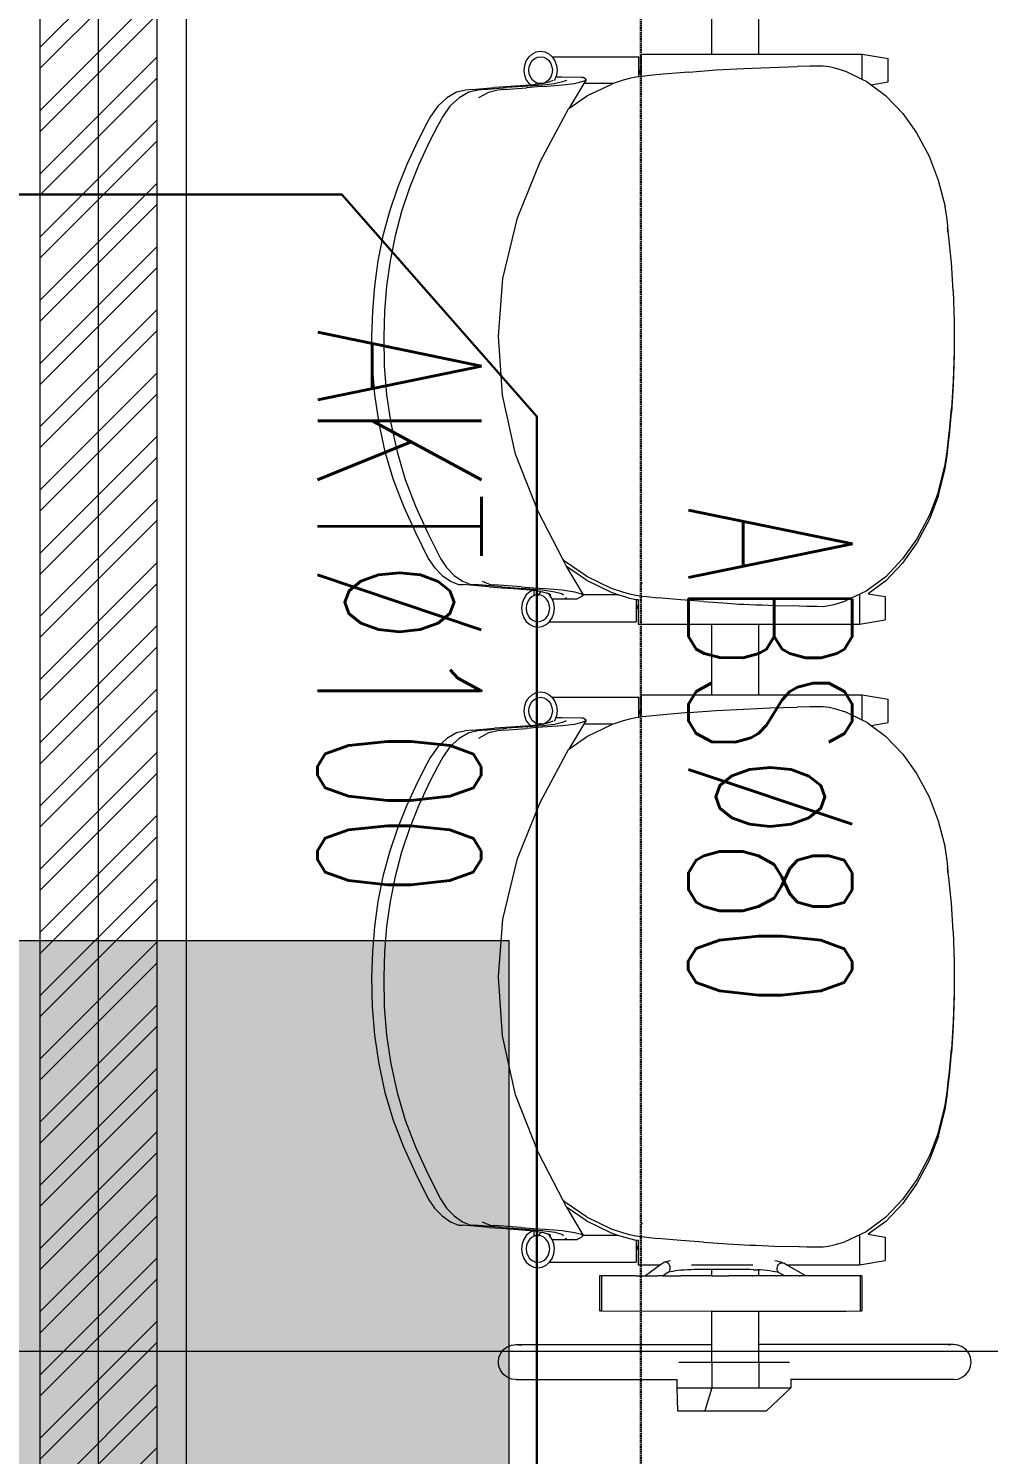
# Model space of a CAD drawing. Header units: millimetres. Extents: x -280308 to 6402717, y -14 to 2073074.
# Drawn here: x 13248 to 14067, y 410736 to 411951 of the extents above; entities that cross this region are included whole.
import ezdxf
from ezdxf.enums import TextEntityAlignment as Align

# ---------------------------------------------------------------- set-up
doc = ezdxf.new("R2010")
doc.units = ezdxf.units.MM
for name, pattern in [('ACAD_ISO08W100', [36, 24, -3, 6, -3]), ('DASHED2', [0.375, 0.25, -0.125]), ('Default', [0])]:
    doc.linetypes.add(name, pattern=pattern)
doc.layers.get('0').update_dxf_attribs({"lineweight": 0})
for name, color, linetype, lineweight, true_color in [('-P-ABK', 7, 'Continuous', 30, 0x05ffff), ('A-FILL-1', 7, 'Continuous', 0, 0x454545), ('P-AKT', 7, 'Continuous', 30, 0xfe0101)]:
    doc.layers.add(name, color=color, linetype=linetype, lineweight=lineweight, true_color=true_color)
for name, color, linetype, lineweight in [('A-ALINE-3', 111, 'Continuous', 15), ('A-ALINE-6', 117, 'Continuous', 9), ('A-ANNOTATION', 144, 'Continuous', 0), ('A-FURN-EQPM', 177, 'Continuous', 0), ('ARSIR', 251, 'Continuous', 0), ('Struktur', 80, 'Continuous', 20)]:
    doc.layers.add(name, color=color, linetype=linetype, lineweight=lineweight)
doc.layers.add('A-TEXT', color=254, linetype='Continuous')
doc.layers.add('Teks-PL', color=7, linetype='Default', true_color=0xff0a0a)
doc.styles.add('RS', font='ROMANS.SHX', dxfattribs={"width": 0.8})
doc.styles.get("Standard").update_dxf_attribs({"font": 'arial.ttf'})

# ---------------------------------------------------------------- blocks, each defined once
blk = doc.blocks.new('A$C7a9db0a0')
at = {"layer": 'A-FILL-1', "ltscale": 0.25}
h = blk.add_hatch(dxfattribs=at)
h.set_pattern_fill('ANSI32', color=256, scale=4, angle=180)
h.set_pattern_definition([(225, (163950.994, -45712.77), (26.940768, -26.940768), []), (225, (163933.034, -45712.77), (26.940768, -26.940768), [])])
h.paths.add_polyline_path([(59272.8, -13711), (59272.8, -21261), (59372.8, -21261), (59372.8, -13711)])
at = {"layer": 'A-ALINE-3', "linetype": 'Continuous'}
blk.add_lwpolyline([(59272.8, -13711), (59272.8, -21261), (59372.8, -21261), (59372.8, -13711)], close=True, dxfattribs=at)
at = {"layer": 'A-ALINE-6'}
blk.add_lwpolyline([(59247.8, -13711), (59247.8, -21261), (59397.8, -21261), (59397.8, -13711)], close=True, dxfattribs=at)
blk = doc.blocks.new('A$C27accbf0')
at = {"color": 0, "linetype": 'ByBlock', "lineweight": -2}
for p, q in [((279.7, 240.9), (279.7, 306.4)), ((319.7, 240.9), (319.7, 306.4)), ((130.1, 242.7), (133.8, 243.3)), ((133.8, 243.3), (137.4, 242.7)), ((119.8, 227.2), (120.2, 231.3)), ((120.2, 231.3), (121.6, 235.2)), ((121.6, 235.2), (123.9, 238.5)), ((123.9, 238.5), (126.8, 241.1)), ((124.1, 230.1), (125.1, 232.9)), ((125.1, 232.9), (126.7, 235.3)), ((126.7, 235.3), (128.8, 237.1)), ((126.8, 241.1), (130.1, 242.7)), ((128.8, 237.1), (131.2, 238.3)), ((131.2, 238.3), (133.8, 238.7)), ((133.8, 238.7), (136.4, 238.3)), ((136.4, 238.3), (138.8, 237.1)), ((137.4, 242.7), (140.8, 241.1)), ((138.8, 237.1), (140.8, 235.3)), ((140.8, 241.1), (143.5, 238.7)), ((140.8, 235.3), (142.4, 232.9)), ((142.4, 232.9), (143.4, 230.1)), ((143.5, 238.7), (143.7, 238.5)), ((143.5, 238.7), (217.4, 238.7)), ((143.7, 238.5), (145.9, 235.2)), ((145.9, 235.2), (147.3, 231.3)), ((147.3, 231.3), (147.8, 227.2)), ((217.4, 221.5), (217.4, 238.7)), ((219.2, 240.9), (279.7, 240.9)), ((219.2, 240.9), (219.2, 221.7)), ((279.7, 240.9), (319.7, 240.9)), ((319.7, 240.9), (407.9, 240.9)), ((407.9, 240.9), (429.9, 237.1)), ((407.9, 219.2), (407.9, 240.9)), ((429.9, 217.3), (429.9, 237.1)), ((120.2, 223), (119.8, 227.2)), ((121.6, 219.1), (120.2, 223)), ((123.9, 215.8), (121.6, 219.1)), ((123.8, 227.2), (124.1, 230.1)), ((124.1, 224.2), (123.8, 227.2)), ((125.1, 221.4), (124.1, 224.2)), ((126.7, 219), (125.1, 221.4)), ((128.8, 217.2), (126.7, 219)), ((140.8, 219), (138.8, 217.2)), ((142.4, 221.4), (140.8, 219)), ((143.4, 224.2), (142.4, 221.4)), ((143.4, 230.1), (143.8, 227.2)), ((143.8, 227.2), (143.4, 224.2)), ((145.9, 219.1), (145.4, 218.4)), ((146.7, 221.4), (145.9, 219.1)), ((147.3, 223), (146.7, 221.4)), ((146.7, 221.4), (150.5, 221.4)), ((147.8, 227.2), (147.3, 223)), ((150.5, 221.4), (151.9, 221.4)), ((150.5, 221.4), (151.9, 221.4)), ((151.9, 221.4), (168.6, 221.3)), ((168.6, 221.3), (169.8, 221.2)), ((169.8, 221.2), (170.7, 221)), ((170.7, 221), (172.4, 219.5)), ((172.4, 219.5), (172.3, 218.5)), ((209.4, 220), (204.1, 218.6)), ((214.8, 221.2), (209.4, 220)), ((217.4, 221.5), (214.8, 221.2)), ((217.4, 227.2), (219.2, 227.2)), ((217.4, 224.2), (219.2, 227.2)), ((219.2, 221.7), (217.4, 221.5)), ((220.7, 221.9), (219.2, 221.7)), ((226.5, 222.6), (220.7, 221.9)), ((238.3, 223.8), (226.5, 222.6)), ((260, 225.6), (238.3, 223.8)), ((260, 225.6), (283.5, 227.4)), ((283.5, 227.4), (307, 228.7)), ((307, 228.7), (329.1, 229.6)), ((329.1, 229.6), (352.4, 230.3)), ((363.5, 230.5), (352.4, 230.3)), ((369, 230.6), (363.5, 230.5)), ((374.6, 230.6), (369, 230.6)), ((379.6, 229.9), (374.6, 230.6)), ((384.5, 228.9), (379.6, 229.9)), ((394, 226.1), (384.5, 228.9)), ((407.9, 219.2), (394, 226.1)), ((412.1, 217.2), (407.9, 219.2)), ((62.2, 208.4), (53.9, 203.6)), ((70.1, 210.2), (62.2, 208.4)), ((72.6, 208.4), (64.3, 203.6)), ((75.3, 210.8), (70.1, 210.2)), ((80.5, 210.2), (72.6, 208.4)), ((75.3, 210.8), (94.6, 212.3)), ((85.7, 210.8), (80.5, 210.2)), ((89.3, 208.3), (80.9, 203.6)), ((85.7, 210.8), (105.1, 212.3)), ((97.2, 210.1), (89.3, 208.3)), ((103.8, 212.9), (94.6, 212.3)), ((102.4, 210.8), (97.2, 210.1)), ((102.4, 210.8), (121.8, 212.2)), ((112.3, 213.5), (103.8, 212.9)), ((114.2, 212.9), (105.1, 212.3)), ((125.1, 214.4), (112.3, 213.5)), ((122.9, 213.5), (114.2, 212.9)), ((130.9, 212.9), (121.8, 212.2)), ((135.7, 214.4), (122.9, 213.5)), ((125.4, 214.4), (123.9, 215.8)), ((125.4, 214.4), (125.1, 214.4)), ((130.1, 215), (125.4, 214.4)), ((130.1, 216.5), (128.8, 217.2)), ((131.2, 216.1), (130.1, 216.5)), ((130.1, 215), (130.1, 216.5)), ((134.3, 215.5), (130.1, 215)), ((139.5, 213.4), (130.9, 212.9)), ((133.8, 215.7), (131.2, 216.1)), ((133.8, 215.7), (133.8, 216.5)), ((136.4, 216.1), (133.8, 215.7)), ((135.1, 215.6), (134.3, 215.5)), ((141.6, 217.3), (135.1, 215.6)), ((145.7, 215.6), (135.7, 214.4)), ((138.8, 217.2), (136.4, 216.1)), ((152.4, 214.3), (139.5, 213.4)), ((144.2, 218.3), (141.6, 217.3)), ((152.3, 217.3), (145.7, 215.6)), ((155.5, 218.5), (152.3, 217.3)), ((162.4, 215.6), (152.4, 214.3)), ((155.6, 218.6), (155.5, 218.5)), ((170.6, 215.7), (157.8, 194.5)), ((169, 217.2), (162.4, 215.6)), ((172.3, 218.5), (169, 217.2)), ((172.3, 218.5), (170.6, 215.7)), ((195.5, 215.7), (170.6, 215.7)), ((173.8, 205.5), (193.8, 215.1)), ((195.5, 215.7), (193.8, 215.1)), ((204.1, 218.6), (195.5, 215.7)), ((412.1, 217.2), (415.4, 214.7)), ((415.4, 214.7), (429.9, 217.3)), ((415.4, 214.7), (427.7, 205.5)), ((46.1, 196.5), (40, 187.8)), ((53.9, 203.6), (46.1, 196.5)), ((56.4, 196.5), (50.3, 187.8)), ((64.3, 203.6), (56.4, 196.5)), ((157.8, 194.5), (157.5, 194.1)), ((157.8, 194.5), (173.8, 205.5)), ((427.7, 205.5), (442.4, 190.2)), ((40, 187.8), (35.5, 179.5)), ((50.3, 187.8), (45.9, 179.5)), ((144.9, 170.4), (157.5, 194.1)), ((442.4, 190.2), (454.2, 173.8)), ((32.2, 172.9), (28.9, 166.3)), ((35.5, 179.5), (32.2, 172.9)), ((42.5, 172.9), (39.2, 166.3)), ((45.9, 179.5), (42.5, 172.9)), ((133.5, 149), (144.9, 170.4)), ((454.2, 173.8), (464.9, 153.9)), ((28.9, 166.3), (19.8, 146.7)), ((39.2, 166.3), (30.1, 146.7)), ((19.8, 146.7), (11.7, 126.9)), ((30.1, 146.7), (22, 126.9)), ((114.1, 101.2), (133.5, 149)), ((464.9, 153.9), (472.7, 133.5)), ((11.7, 126.9), (4.9, 106.7)), ((22, 126.9), (15.2, 106.7)), ((472.7, 133.5), (478.5, 110.9)), ((480.3, 99.9), (478.5, 110.9)), ((4.9, 106.7), (-0.6, 85.9)), ((15.2, 106.7), (9.7, 85.9)), ((101.7, 49.6), (114.1, 101.2)), ((480.9, 94.5), (480.3, 99.9)), ((-0.6, 85.9), (-4.9, 64.6)), ((9.7, 85.9), (5.4, 64.6)), ((480.9, 91), (480.6, 93.3)), ((481.3, 89), (480.9, 94.5)), ((481, 89), (480.9, 91)), ((482, 82.6), (481.3, 89)), ((482.7, 76.2), (482, 82.6)), ((484, 63.3), (482.7, 76.2)), ((-4.9, 64.6), (-7.8, 43.2)), ((5.4, 64.6), (2.5, 43.2)), ((485.5, 39.2), (484, 63.3)), ((97.8, 0.5), (101.7, 49.6)), ((-7.8, 43.2), (-9.6, 21.7)), ((2.5, 43.2), (0.7, 21.7)), ((485.5, 39.2), (486.4, 13)), ((-9.6, 21.7), (-10.3, 0)), ((0.7, 21.7), (0, 0)), ((486.4, 13), (486.4, 9.6)), ((-10.3, 0), (-9.8, -24.8)), ((0, 0), (0.5, -24.8)), ((101.2, -49.9), (97.8, 0.5)), ((486.4, 9.6), (486.4, 9.6)), ((486.4, 9.6), (486.4, -12)), ((486.4, -12), (485.5, -37.5)), ((486.4, -12), (486.4, -15.5)), ((486.4, -15.5), (485.5, -41)), ((-9.8, -24.8), (-7.8, -49.4)), ((0.5, -24.8), (2.5, -49.4)), ((485.5, -37.5), (484.1, -61.2)), ((485.5, -41), (484.1, -64.6)), ((-7.8, -49.4), (-4.2, -73.8)), ((2.5, -49.4), (6.1, -73.8)), ((112.5, -100), (101.2, -49.9)), ((482.8, -74), (484.1, -61.2)), ((482.8, -77.4), (484.1, -64.6)), ((-4.2, -73.8), (1.1, -98.2)), ((6.1, -73.8), (11.5, -98.2)), ((481.4, -86.7), (482.2, -80.3)), ((481.4, -90.1), (482.2, -83.8)), ((482.2, -80.3), (482.8, -74)), ((482.2, -83.8), (482.8, -77.4)), ((480.4, -97.9), (481, -92.3)), ((480.4, -101.3), (481, -95.7)), ((481, -92.3), (481.4, -86.7)), ((481, -95.7), (481.4, -90.1)), ((1.1, -98.2), (8.1, -121.6)), ((11.5, -98.2), (18.4, -121.6)), ((131.6, -149), (112.5, -100)), ((473, -131.9), (478.7, -108.9)), ((478.7, -108.9), (480.4, -97.9)), ((478.7, -112.4), (480.4, -101.3)), ((473, -135.3), (478.7, -112.4)), ((8.1, -121.6), (16.9, -144.5)), ((18.4, -121.6), (27.2, -144.5)), ((473, -131.9), (465.3, -152.2)), ((16.9, -144.5), (27.1, -166.9)), ((27.2, -144.5), (37.4, -166.9)), ((473, -135.3), (465.3, -155.6)), ((152.7, -189.7), (131.6, -149)), ((465.3, -152.2), (454.6, -172.2)), ((465.3, -155.6), (454.6, -175.6)), ((27.1, -166.9), (38, -188.9)), ((37.4, -166.9), (48.3, -188.9)), ((454.6, -172.2), (442.3, -189.4)), ((454.6, -175.6), (442.3, -192.9)), ((38, -188.9), (43.2, -196.8)), ((48.3, -188.9), (53.5, -196.8)), ((155, -191.8), (152.7, -189.7)), ((155.8, -195.8), (152.7, -189.7)), ((172.8, -204), (155, -191.8)), ((442.3, -189.4), (427.9, -204.5)), ((442.3, -192.9), (427.9, -208)), ((43.2, -196.8), (49.8, -203.4)), ((49.8, -203.4), (56.9, -208.3)), ((53.5, -196.8), (60.1, -203.4)), ((60.1, -203.4), (67.3, -208.3)), ((172.8, -207.5), (155.8, -195.8)), ((155.9, -196), (155.8, -195.8)), ((155.9, -196), (170, -219.9)), ((172.8, -204), (193.9, -214.3)), ((427.9, -204.5), (411.3, -216.9)), ((56.9, -208.3), (63.9, -211.1)), ((63.9, -211.1), (67.4, -211.3)), ((67.3, -208.3), (74.2, -211.1)), ((90, -213.1), (67.4, -211.3)), ((74.2, -211.1), (77.8, -211.3)), ((100.5, -213.1), (77.8, -211.3)), ((84, -208.4), (90.9, -211.2)), ((90, -213.1), (100.6, -213.9)), ((90.9, -211.2), (94.5, -211.4)), ((117.1, -213.2), (94.5, -211.4)), ((100.5, -213.1), (111.1, -213.9)), ((100.6, -213.9), (110.6, -214.6)), ((110.6, -214.6), (124.8, -215.7)), ((111.1, -213.9), (121.1, -214.6)), ((117.1, -213.2), (127.8, -214)), ((121.1, -214.6), (135.4, -215.7)), ((124.5, -217.5), (121.6, -220)), ((127.4, -216.1), (124.5, -217.5)), ((124.8, -215.7), (127.4, -216.1)), ((127.4, -216.1), (127.9, -216.1)), ((127.8, -214), (137.8, -214.7)), ((127.9, -216.1), (127.9, -220.8)), ((127.9, -216.1), (134.2, -217.1)), ((132.3, -219.7), (134.2, -217.1)), ((134.2, -217.1), (135.3, -217.3)), ((135.3, -217.3), (139.6, -218.5)), ((135.4, -215.7), (146, -217.3)), ((137.8, -214.7), (152.1, -215.7)), ((141.4, -220), (139.6, -218.5)), ((139.6, -218.5), (141.1, -218.9)), ((146, -217.3), (151.9, -218.9)), ((152.1, -215.7), (162.7, -217.4)), ((162.7, -217.4), (168.5, -219)), ((172.8, -207.5), (193.9, -217.7)), ((193.9, -214.3), (204.3, -217.8)), ((193.9, -217.7), (200.3, -219.9)), ((204.3, -217.8), (209.6, -219.2)), ((219.9, -210.5), (220.5, -209.5)), ((411.3, -216.9), (393.2, -225.5)), ((427.9, -208), (413.1, -219)), ((118, -227.2), (117.5, -231.4)), ((119.4, -223.4), (118, -227.2)), ((121.6, -220), (119.4, -223.4)), ((121.8, -228.4), (121.5, -231.4)), ((122.8, -225.7), (121.8, -228.4)), ((124.4, -223.3), (122.8, -225.7)), ((126.5, -221.4), (124.4, -223.3)), ((127.9, -220.8), (126.5, -221.4)), ((128.9, -220.3), (127.9, -220.8)), ((131.5, -219.9), (128.9, -220.3)), ((134.1, -220.3), (131.5, -219.9)), ((131.5, -219.9), (131.5, -220.8)), ((136.5, -221.4), (134.1, -220.3)), ((138.6, -223.3), (136.5, -221.4)), ((140.1, -225.7), (138.6, -223.3)), ((141.1, -228.4), (140.1, -225.7)), ((141.1, -218.9), (142.6, -219.9)), ((141.5, -231.4), (141.1, -228.4)), ((143.6, -223.3), (141.4, -220)), ((143.6, -223.3), (154, -223.4)), ((143.6, -223.4), (143.6, -223.3)), ((145, -227.2), (143.6, -223.4)), ((145.5, -231.4), (145, -227.2)), ((148.3, -223.3), (154.2, -223.3)), ((151.9, -218.9), (153.3, -219.9)), ((153.3, -219.9), (153.4, -219.9)), ((154.2, -223.3), (154, -223.4)), ((155.7, -222.6), (154.2, -223.3)), ((154.2, -223.3), (165, -223.4)), ((166.6, -222.6), (165, -223.4)), ((168.2, -221.6), (166.6, -222.6)), ((169.5, -220.7), (168.2, -221.6)), ((168.5, -219), (170.1, -220)), ((170.1, -220), (169.5, -220.7)), ((170, -219.9), (170.1, -220)), ((200.3, -219.9), (170, -219.9)), ((200.3, -219.9), (204.3, -221.2)), ((204.3, -221.2), (209.6, -222.7)), ((209.6, -219.2), (215, -220.4)), ((209.6, -222.7), (215, -223.9)), ((215, -220.4), (219.7, -221)), ((215, -223.9), (215.1, -223.9)), ((215.1, -223.9), (217, -224.1)), ((215.1, -223.9), (215.1, -242.9)), ((215.1, -228.4), (217, -231.4)), ((217, -224), (217, -224.1)), ((217, -224.1), (217, -245.1)), ((219.7, -221), (224.4, -221.5)), ((224.4, -221.5), (233.8, -222.5)), ((253.3, -224.2), (233.8, -222.5)), ((272.5, -225.8), (253.3, -224.2)), ((272.5, -225.8), (293.2, -227.2)), ((293.2, -227.2), (302.6, -227.8)), ((302.6, -227.8), (307.4, -228)), ((307.4, -228), (312.1, -228.2)), ((312.1, -228.2), (317.3, -228.4)), ((317.3, -228.4), (322.5, -228.6)), ((322.5, -228.6), (332.9, -229)), ((332.9, -229), (354.1, -229.5)), ((354.1, -229.5), (360.8, -229.6)), ((360.8, -229.6), (364.3, -229.7)), ((364.3, -229.7), (369.4, -229.7)), ((369.4, -229.7), (374.5, -229.8)), ((374.5, -229.8), (379.3, -229.1)), ((379.3, -229.1), (384.1, -228.1)), ((384.1, -228.1), (393.2, -225.5)), ((405.6, -220.2), (405.6, -245.1)), ((413.1, -219), (413, -219)), ((413.1, -219), (427.6, -221.5)), ((427.6, -221.5), (427.6, -241.3)), ((117.5, -231.4), (118, -235.6)), ((118, -235.6), (119.4, -239.5)), ((119.4, -239.5), (121.6, -242.8)), ((121.5, -231.4), (121.8, -234.4)), ((121.6, -242.8), (124.5, -245.3)), ((121.8, -234.4), (122.8, -237.2)), ((122.8, -237.2), (124.4, -239.5)), ((124.4, -239.5), (126.5, -241.4)), ((126.5, -241.4), (128.9, -242.5)), ((128.9, -242.5), (131.5, -242.9)), ((131.5, -242.9), (134.1, -242.5)), ((134.1, -242.5), (136.5, -241.4)), ((136.5, -241.4), (138.6, -239.5)), ((138.5, -245.3), (141.3, -242.9)), ((138.6, -239.5), (140.1, -237.2)), ((140.1, -237.2), (141.1, -234.4)), ((141.1, -234.4), (141.5, -231.4)), ((141.3, -242.9), (141.4, -242.8)), ((141.3, -242.9), (215.1, -242.9)), ((141.4, -242.8), (143.6, -239.5)), ((143.6, -239.5), (145, -235.6)), ((145, -235.6), (145.5, -231.4)), ((215.1, -231.4), (217, -231.4)), ((405.6, -245.1), (427.6, -241.3)), ((124.5, -245.3), (127.9, -247)), ((127.9, -247), (131.5, -247.5)), ((131.5, -247.5), (135.1, -247)), ((135.1, -247), (138.5, -245.3)), ((217, -245.1), (279.7, -245.1)), ((279.7, -305.1), (279.7, -245.1)), ((279.7, -245.1), (319.7, -245.1)), ((319.7, -305.1), (319.7, -245.1)), ((319.7, -245.1), (405.6, -245.1)), ((126.8, -304.9), (130.1, -303.3)), ((130.1, -303.3), (133.8, -302.7)), ((133.8, -302.7), (137.4, -303.3)), ((137.4, -303.3), (140.8, -304.9)), ((119.8, -318.8), (120.2, -314.7)), ((120.2, -314.7), (121.6, -310.8)), ((121.6, -310.8), (123.9, -307.5)), ((123.8, -318.8), (124.1, -315.9)), ((123.9, -307.5), (126.8, -304.9)), ((124.1, -315.9), (125.1, -313.1)), ((125.1, -313.1), (126.7, -310.7)), ((126.7, -310.7), (128.8, -308.9)), ((128.8, -308.9), (131.2, -307.7)), ((131.2, -307.7), (133.8, -307.3)), ((133.8, -307.3), (136.4, -307.7)), ((136.4, -307.7), (138.8, -308.9)), ((138.8, -308.9), (140.8, -310.7)), ((140.8, -304.9), (143.5, -307.3)), ((140.8, -310.7), (142.4, -313.1)), ((142.4, -313.1), (143.4, -315.9)), ((143.4, -315.9), (143.8, -318.8)), ((143.5, -307.3), (143.7, -307.5)), ((143.5, -307.3), (217.4, -307.3)), ((143.7, -307.5), (145.9, -310.8)), ((145.9, -310.8), (147.3, -314.7)), ((147.3, -314.7), (147.8, -318.8)), ((217.4, -324.5), (217.4, -307.3)), ((219.2, -305.1), (279.7, -305.1)), ((219.2, -305.1), (219.2, -324.3)), ((279.7, -305.1), (319.7, -305.1)), ((319.7, -305.1), (407.9, -305.1)), ((329.1, -316.4), (352.4, -315.7)), ((363.5, -315.5), (352.4, -315.7)), ((369, -315.4), (363.5, -315.5)), ((374.6, -315.4), (369, -315.4)), ((379.6, -316.1), (374.6, -315.4)), ((407.9, -305.1), (429.9, -308.9)), ((407.9, -326.8), (407.9, -305.1)), ((429.9, -328.7), (429.9, -308.9)), ((120.2, -323), (119.8, -318.8)), ((121.6, -326.9), (120.2, -323)), ((123.9, -330.2), (121.6, -326.9)), ((124.1, -321.8), (123.8, -318.8)), ((125.1, -324.6), (124.1, -321.8)), ((126.7, -327), (125.1, -324.6)), ((128.8, -328.8), (126.7, -327)), ((140.8, -327), (138.8, -328.8)), ((142.4, -324.6), (140.8, -327)), ((144.2, -327.7), (141.6, -328.7)), ((143.4, -321.8), (142.4, -324.6)), ((143.8, -318.8), (143.4, -321.8)), ((145.9, -326.9), (145.4, -327.6)), ((146.7, -324.6), (145.9, -326.9)), ((147.3, -323), (146.7, -324.6)), ((146.7, -324.6), (150.5, -324.6)), ((147.8, -318.8), (147.3, -323)), ((150.5, -324.6), (151.9, -324.6)), ((150.5, -324.6), (151.9, -324.6)), ((151.9, -324.6), (168.6, -324.7)), ((155.5, -327.5), (152.3, -328.7)), ((155.6, -327.4), (155.5, -327.5)), ((168.6, -324.7), (169.8, -324.8)), ((172.3, -327.5), (169, -328.8)), ((169.8, -324.8), (170.7, -325)), ((172.3, -327.5), (170.6, -330.3)), ((170.7, -325), (172.4, -326.5)), ((172.4, -326.5), (172.3, -327.5)), ((204.1, -327.4), (195.5, -330.3)), ((209.4, -326), (204.1, -327.4)), ((214.8, -324.8), (209.4, -326)), ((217.4, -324.5), (214.8, -324.8)), ((217.4, -318.8), (219.2, -318.8)), ((217.4, -321.8), (219.2, -318.8)), ((219.2, -324.3), (217.4, -324.5)), ((220.7, -324.1), (219.2, -324.3)), ((226.5, -323.4), (220.7, -324.1)), ((238.3, -322.2), (226.5, -323.4)), ((260, -320.4), (238.3, -322.2)), ((260, -320.4), (283.5, -318.6)), ((283.5, -318.6), (307, -317.3)), ((307, -317.3), (329.1, -316.4)), ((384.5, -317.1), (379.6, -316.1)), ((394, -319.9), (384.5, -317.1)), ((407.9, -326.8), (394, -319.9)), ((412.1, -328.8), (407.9, -326.8)), ((62.2, -337.6), (53.9, -342.4)), ((70.1, -335.8), (62.2, -337.6)), ((72.6, -337.6), (64.3, -342.4)), ((75.3, -335.2), (70.1, -335.8)), ((80.5, -335.8), (72.6, -337.6)), ((75.3, -335.2), (94.6, -333.7)), ((85.7, -335.2), (80.5, -335.8)), ((89.3, -337.7), (80.9, -342.4)), ((85.7, -335.2), (105.1, -333.7)), ((97.2, -335.9), (89.3, -337.7)), ((103.8, -333.1), (94.6, -333.7)), ((102.4, -335.2), (97.2, -335.9)), ((102.4, -335.2), (121.8, -333.8)), ((112.3, -332.5), (103.8, -333.1)), ((114.2, -333.1), (105.1, -333.7)), ((125.1, -331.6), (112.3, -332.5)), ((122.9, -332.5), (114.2, -333.1)), ((130.9, -333.1), (121.8, -333.8)), ((135.7, -331.6), (122.9, -332.5)), ((125.4, -331.6), (123.9, -330.2)), ((125.4, -331.6), (125.1, -331.6)), ((130.1, -331), (125.4, -331.6)), ((130.1, -329.5), (128.8, -328.8)), ((131.2, -329.9), (130.1, -329.5)), ((130.1, -331), (130.1, -329.5)), ((134.3, -330.5), (130.1, -331)), ((139.5, -332.6), (130.9, -333.1)), ((133.8, -330.3), (131.2, -329.9)), ((133.8, -330.3), (133.8, -329.5)), ((136.4, -329.9), (133.8, -330.3)), ((135.1, -330.4), (134.3, -330.5)), ((141.6, -328.7), (135.1, -330.4)), ((145.7, -330.4), (135.7, -331.6)), ((138.8, -328.8), (136.4, -329.9)), ((152.4, -331.7), (139.5, -332.6)), ((152.3, -328.7), (145.7, -330.4)), ((162.4, -330.4), (152.4, -331.7)), ((170.6, -330.3), (157.8, -351.5)), ((169, -328.8), (162.4, -330.4)), ((195.5, -330.3), (170.6, -330.3)), ((173.8, -340.5), (193.8, -330.9)), ((195.5, -330.3), (193.8, -330.9)), ((412.1, -328.8), (415.4, -331.3)), ((415.4, -331.3), (429.9, -328.7)), ((415.4, -331.3), (427.7, -340.5)), ((46.1, -349.5), (40, -358.2)), ((53.9, -342.4), (46.1, -349.5)), ((56.4, -349.5), (50.3, -358.2)), ((64.3, -342.4), (56.4, -349.5)), ((144.9, -375.6), (157.5, -351.9)), ((157.8, -351.5), (157.5, -351.9)), ((157.8, -351.5), (173.8, -340.5)), ((427.7, -340.5), (442.4, -355.8)), ((40, -358.2), (35.5, -366.5)), ((50.3, -358.2), (45.9, -366.5)), ((442.4, -355.8), (454.2, -372.2)), ((32.2, -373.1), (28.9, -379.7)), ((35.5, -366.5), (32.2, -373.1)), ((42.5, -373.1), (39.2, -379.7)), ((45.9, -366.5), (42.5, -373.1)), ((133.5, -397), (144.9, -375.6)), ((454.2, -372.2), (464.9, -392.1)), ((28.9, -379.7), (19.8, -399.3)), ((39.2, -379.7), (30.1, -399.3)), ((19.8, -399.3), (11.7, -419.1)), ((30.1, -399.3), (22, -419.1)), ((114.1, -444.8), (133.5, -397)), ((464.9, -392.1), (472.7, -412.5)), ((472.7, -412.5), (478.5, -435.1)), ((11.7, -419.1), (4.9, -439.3)), ((22, -419.1), (15.2, -439.3)), ((480.3, -446.1), (478.5, -435.1)), ((4.9, -439.3), (-0.6, -460.1)), ((15.2, -439.3), (9.7, -460.1)), ((101.7, -496.4), (114.1, -444.8)), ((480.9, -451.5), (480.3, -446.1)), ((-0.6, -460.1), (-4.9, -481.4)), ((9.7, -460.1), (5.4, -481.4)), ((480.9, -455), (480.6, -452.7)), ((481.3, -457), (480.9, -451.5)), ((481, -457), (480.9, -455)), ((482, -463.4), (481.3, -457)), ((482.7, -469.8), (482, -463.4)), ((484, -482.7), (482.7, -469.8)), ((-4.9, -481.4), (-7.8, -502.8)), ((5.4, -481.4), (2.5, -502.8)), ((485.5, -506.8), (484, -482.7)), ((97.8, -545.5), (101.7, -496.4)), ((-7.8, -502.8), (-9.6, -524.3)), ((2.5, -502.8), (0.7, -524.3)), ((485.5, -506.8), (486.4, -533)), ((-9.6, -524.3), (-10.3, -546)), ((0.7, -524.3), (0, -546)), ((486.4, -533), (486.4, -536.4)), ((-10.3, -546), (-9.8, -570.8)), ((0, -546), (0.5, -570.8)), ((101.2, -595.9), (97.8, -545.5)), ((486.4, -536.4), (486.4, -536.4)), ((486.4, -536.4), (486.4, -558)), ((486.4, -558), (485.5, -583.5)), ((486.4, -558), (486.4, -561.5)), ((-9.8, -570.8), (-7.8, -595.4)), ((0.5, -570.8), (2.5, -595.4)), ((486.4, -561.5), (485.5, -587)), ((-7.8, -595.4), (-4.2, -619.8)), ((2.5, -595.4), (6.1, -619.8)), ((485.5, -583.5), (484.1, -607.2)), ((485.5, -587), (484.1, -610.6)), ((112.5, -646), (101.2, -595.9)), ((482.8, -620), (484.1, -607.2)), ((-4.2, -619.8), (1.1, -644.2)), ((6.1, -619.8), (11.5, -644.2)), ((482.8, -623.4), (484.1, -610.6)), ((481.4, -632.7), (482.2, -626.3)), ((481.4, -636.1), (482.2, -629.8)), ((482.2, -626.3), (482.8, -620)), ((482.2, -629.8), (482.8, -623.4)), ((478.7, -654.9), (480.4, -643.9)), ((480.4, -643.9), (481, -638.3)), ((480.4, -647.3), (481, -641.7)), ((481, -638.3), (481.4, -632.7)), ((481, -641.7), (481.4, -636.1)), ((1.1, -644.2), (8.1, -667.6)), ((11.5, -644.2), (18.4, -667.6)), ((131.6, -695), (112.5, -646)), ((473, -677.9), (478.7, -654.9)), ((478.7, -658.4), (480.4, -647.3)), ((8.1, -667.6), (16.9, -690.5)), ((18.4, -667.6), (27.2, -690.5)), ((473, -681.3), (478.7, -658.4)), ((473, -677.9), (465.3, -698.2)), ((16.9, -690.5), (27.1, -712.9)), ((27.2, -690.5), (37.4, -712.9)), ((473, -681.3), (465.3, -701.6)), ((152.7, -735.7), (131.6, -695)), ((465.3, -698.2), (454.6, -718.2)), ((465.3, -701.6), (454.6, -721.6)), ((27.1, -712.9), (38, -734.9)), ((37.4, -712.9), (48.3, -734.9)), ((454.6, -718.2), (442.3, -735.4)), ((454.6, -721.6), (442.3, -738.9)), ((38, -734.9), (43.2, -742.8)), ((48.3, -734.9), (53.5, -742.8)), ((155, -737.8), (152.7, -735.7)), ((155.9, -741.8), (152.7, -735.7)), ((172.8, -750), (155, -737.8)), ((442.3, -735.4), (427.9, -750.5)), ((442.3, -738.9), (427.9, -754)), ((43.2, -742.8), (49.8, -749.4)), ((49.8, -749.4), (56.9, -754.3)), ((53.5, -742.8), (60.1, -749.4)), ((60.1, -749.4), (67.3, -754.3)), ((172.8, -753.5), (155.9, -741.8)), ((155.9, -742), (155.9, -741.8)), ((155.9, -742), (170, -765.9)), ((172.8, -750), (193.9, -760.3)), ((172.8, -753.5), (193.9, -763.7)), ((427.9, -750.5), (411.3, -762.9)), ((56.9, -754.3), (63.9, -757.1)), ((63.9, -757.1), (67.4, -757.3)), ((67.3, -754.3), (74.2, -757.1)), ((90, -759.1), (67.4, -757.3)), ((74.2, -757.1), (77.8, -757.3)), ((100.5, -759.1), (77.8, -757.3)), ((84, -754.4), (90.9, -757.2)), ((90, -759.1), (100.6, -759.9)), ((90.9, -757.2), (94.5, -757.4)), ((117.1, -759.2), (94.5, -757.4)), ((100.5, -759.1), (111.1, -759.9)), ((100.6, -759.9), (110.6, -760.6)), ((110.6, -760.6), (124.8, -761.7)), ((111.1, -759.9), (121.1, -760.6)), ((117.1, -759.2), (127.8, -760)), ((121.1, -760.6), (135.4, -761.7)), ((124.5, -763.5), (121.6, -766)), ((127.4, -762.1), (124.5, -763.5)), ((124.8, -761.7), (127.4, -762.1)), ((127.4, -762.1), (127.9, -762.1)), ((127.8, -760), (137.8, -760.7)), ((127.9, -762.1), (127.9, -766.8)), ((127.9, -762.1), (134.2, -763.1)), ((132.3, -765.7), (134.2, -763.1)), ((134.2, -763.1), (135.3, -763.3)), ((135.3, -763.3), (139.6, -764.5)), ((135.4, -761.7), (146, -763.3)), ((137.8, -760.7), (152.1, -761.7)), ((141.4, -766), (139.6, -764.5)), ((139.6, -764.5), (141.1, -764.9)), ((141.1, -764.9), (142.6, -765.9)), ((146, -763.3), (151.9, -764.9)), ((151.9, -764.9), (153.3, -765.9)), ((152.1, -761.7), (162.7, -763.4)), ((162.7, -763.4), (168.5, -765)), ((168.5, -765), (170.1, -766)), ((193.9, -760.3), (204.3, -763.8)), ((193.9, -763.7), (200.3, -765.9)), ((204.3, -763.8), (209.6, -765.2)), ((209.6, -765.2), (215, -766.4)), ((219.9, -756.5), (220.5, -755.5)), ((411.3, -762.9), (393.2, -771.5)), ((413.1, -765), (413, -765)), ((427.9, -754), (413.1, -765)), ((413.1, -765), (427.6, -767.5)), ((118, -773.2), (117.5, -777.4)), ((117.5, -777.4), (118, -781.6)), ((119.4, -769.4), (118, -773.2)), ((121.6, -766), (119.4, -769.4)), ((121.8, -774.4), (121.5, -777.4)), ((121.5, -777.4), (121.8, -780.4)), ((122.8, -771.7), (121.8, -774.4)), ((124.4, -769.3), (122.8, -771.7)), ((126.5, -767.4), (124.4, -769.3)), ((127.9, -766.8), (126.5, -767.4)), ((128.9, -766.3), (127.9, -766.8)), ((131.5, -765.9), (128.9, -766.3)), ((134.1, -766.3), (131.5, -765.9)), ((131.5, -765.9), (131.5, -766.8)), ((136.5, -767.4), (134.1, -766.3)), ((138.6, -769.3), (136.5, -767.4)), ((140.1, -771.7), (138.6, -769.3)), ((141.1, -774.4), (140.1, -771.7)), ((141.5, -777.4), (141.1, -774.4)), ((141.1, -780.4), (141.5, -777.4)), ((143.6, -769.3), (141.4, -766)), ((143.6, -769.3), (154, -769.4)), ((143.6, -769.4), (143.6, -769.3)), ((145, -773.2), (143.6, -769.4)), ((145.5, -777.4), (145, -773.2)), ((145, -781.6), (145.5, -777.4)), ((148.3, -769.3), (154.2, -769.3)), ((153.3, -765.9), (153.4, -765.9)), ((154.2, -769.3), (154, -769.4)), ((155.7, -768.6), (154.2, -769.3)), ((154.2, -769.3), (165, -769.4)), ((166.6, -768.6), (165, -769.4)), ((168.2, -767.6), (166.6, -768.6)), ((169.5, -766.7), (168.2, -767.6)), ((170.1, -766), (169.5, -766.7)), ((170, -765.9), (170.1, -766)), ((200.3, -765.9), (170, -765.9)), ((200.3, -765.9), (204.3, -767.2)), ((204.3, -767.2), (209.6, -768.7)), ((209.6, -768.7), (215, -769.9)), ((215, -766.4), (219.7, -767)), ((215, -769.9), (215.1, -769.9)), ((215.1, -769.9), (217, -770.1)), ((215.1, -769.9), (215.1, -788.9)), ((215.1, -774.4), (217, -777.4)), ((215.1, -777.4), (217, -777.4)), ((217, -770), (217, -770.1)), ((217, -770.1), (217, -791.1)), ((219.7, -767), (224.4, -767.5)), ((224.4, -767.5), (233.8, -768.5)), ((253.3, -770.2), (233.8, -768.5)), ((272.5, -771.8), (253.3, -770.2)), ((272.5, -771.8), (293.2, -773.2)), ((293.2, -773.2), (302.6, -773.8)), ((302.6, -773.8), (307.4, -774)), ((307.4, -774), (312.1, -774.2)), ((312.1, -774.2), (317.3, -774.4)), ((317.3, -774.4), (322.5, -774.6)), ((322.5, -774.6), (332.9, -775)), ((332.9, -775), (354.1, -775.5)), ((354.1, -775.5), (360.8, -775.6)), ((360.8, -775.6), (364.3, -775.7)), ((364.3, -775.7), (369.4, -775.7)), ((369.4, -775.7), (374.5, -775.8)), ((374.5, -775.8), (379.3, -775.1)), ((379.3, -775.1), (384.1, -774.1)), ((384.1, -774.1), (393.2, -771.5)), ((405.6, -766.2), (405.6, -791.1)), ((427.6, -767.5), (427.6, -787.3)), ((118, -781.6), (119.4, -785.5)), ((119.4, -785.5), (121.6, -788.8)), ((121.6, -788.8), (124.5, -791.3)), ((121.8, -780.4), (122.8, -783.2)), ((122.8, -783.2), (124.4, -785.5)), ((124.4, -785.5), (126.5, -787.4)), ((126.5, -787.4), (128.9, -788.5)), ((128.9, -788.5), (131.5, -788.9)), ((131.5, -788.9), (134.1, -788.5)), ((134.1, -788.5), (136.5, -787.4)), ((136.5, -787.4), (138.6, -785.5)), ((138.5, -791.3), (141.3, -788.9)), ((138.6, -785.5), (140.1, -783.2)), ((140.1, -783.2), (141.1, -780.4)), ((141.3, -788.9), (141.4, -788.8)), ((141.3, -788.9), (215.1, -788.9)), ((141.4, -788.8), (143.6, -785.5)), ((143.6, -785.5), (145, -781.6)), ((238.6, -789.3), (236.1, -791.1)), ((239.5, -788.9), (238.6, -789.3)), ((241, -788.4), (239.5, -788.9)), ((240.5, -788.8), (239.5, -788.9)), ((241.4, -789), (240.5, -788.8)), ((242.7, -788), (241, -788.4)), ((242.3, -789.5), (241.4, -789)), ((243.1, -790.2), (242.3, -789.5)), ((244.6, -787.6), (242.7, -788)), ((335.4, -788), (333.3, -787.6)), ((337.3, -788.4), (335.4, -788)), ((336.6, -790.7), (337.4, -789.9)), ((338.9, -788.9), (337.3, -788.4)), ((337.4, -789.9), (338.3, -789.4)), ((338.3, -789.4), (339.2, -789.2)), ((340.2, -789.3), (338.9, -788.9)), ((339.2, -789.2), (340.2, -789.3)), ((340.2, -789.3), (341, -789.7)), ((343.4, -791.1), (341, -789.7)), ((405.6, -791.1), (427.6, -787.3)), ((124.5, -791.3), (127.9, -793)), ((127.9, -793), (131.5, -793.5)), ((131.5, -793.5), (135.1, -793)), ((135.1, -793), (138.5, -791.3)), ((184.1, -800.4), (184, -800.4)), ((184, -800.4), (184, -830.3)), ((184.3, -800.4), (184.1, -800.4)), ((184.7, -800.4), (184.3, -800.4)), ((184.3, -800.4), (184.3, -800.4)), ((185.2, -800.4), (184.7, -800.4)), ((184.7, -800.4), (184.7, -800.4)), ((185.7, -800.4), (185.2, -800.4)), ((185.2, -800.4), (185.2, -800.4)), ((185.7, -800.4), (185.7, -830.3)), ((185.7, -800.4), (185.8, -800.4)), ((185.8, -800.4), (186.4, -800.4)), ((187.2, -800.4), (186.4, -800.4)), ((194.6, -800.4), (187.2, -800.4)), ((196.1, -800.4), (194.6, -800.4)), ((213.8, -800.5), (196.1, -800.4)), ((215.1, -800.5), (213.8, -800.5)), ((215.1, -800.5), (223.2, -800.5)), ((217, -791.1), (236.1, -791.1)), ((236.1, -791.1), (223.2, -800.5)), ((223.2, -800.5), (223.2, -800.5)), ((223.2, -800.5), (233.5, -800.5)), ((234.5, -800.5), (233.5, -800.5)), ((238.1, -800.5), (234.5, -800.5)), ((238.1, -800.5), (238.2, -800.5)), ((242.2, -797.5), (238.2, -800.5)), ((238.2, -800.5), (253.5, -800.5)), ((242.9, -797.3), (242.2, -797.5)), ((242.6, -797.3), (242.2, -797.5)), ((242.6, -797.3), (243.3, -796.6)), ((244.5, -796.9), (242.9, -797.3)), ((243.7, -791.2), (243.1, -790.2)), ((243.3, -796.6), (243.9, -795.7)), ((244.1, -792.3), (243.7, -791.2)), ((243.9, -795.7), (244.2, -794.6)), ((244.3, -793.5), (244.1, -792.3)), ((244.2, -794.6), (244.3, -793.5)), ((246.4, -796.6), (244.5, -796.9)), ((248.5, -796.2), (246.4, -796.6)), ((250.9, -795.9), (248.5, -796.2)), ((253.4, -795.7), (250.9, -795.9)), ((256.1, -795.5), (253.4, -795.7)), ((254.2, -800.5), (253.5, -800.5)), ((273.7, -800.5), (254.2, -800.5)), ((259, -795.3), (256.1, -795.5)), ((261.9, -795.2), (259, -795.3)), ((264.8, -795.1), (261.9, -795.2)), ((262.5, -791.1), (314.7, -791.1)), ((268, -795.1), (264.8, -795.1)), ((279.7, -795.1), (268, -795.1)), ((274.1, -800.5), (273.7, -800.5)), ((279.7, -800.5), (274.1, -800.5)), ((279.7, -800.5), (279.7, -795.1)), ((308.9, -795.1), (279.7, -795.1)), ((279.7, -800.5), (294.1, -800.5)), ((294.2, -800.5), (294.1, -800.5)), ((314.2, -800.5), (294.2, -800.5)), ((312.2, -795.1), (308.9, -795.1)), ((315.2, -795.2), (312.2, -795.1)), ((314.2, -800.5), (314.4, -800.5)), ((319.7, -800.5), (314.4, -800.5)), ((315.2, -795.2), (318.3, -795.3)), ((319.7, -795.4), (318.3, -795.3)), ((319.7, -800.5), (319.7, -795.4)), ((321.3, -795.4), (319.7, -795.4)), ((334.3, -800.5), (319.7, -800.5)), ((324.1, -795.7), (321.3, -795.4)), ((326.8, -795.9), (324.1, -795.7)), ((329.3, -796.2), (326.8, -795.9)), ((331.6, -796.6), (329.3, -796.2)), ((333.6, -796.9), (331.6, -796.6)), ((335.3, -797.3), (333.6, -796.9)), ((334.3, -800.5), (334.7, -800.5)), ((341.9, -800.5), (334.7, -800.5)), ((336.8, -797.7), (335.3, -797.3)), ((335.4, -793.9), (335.6, -792.8)), ((335.5, -795.1), (335.4, -793.9)), ((335.8, -796.2), (335.5, -795.1)), ((335.6, -792.8), (336, -791.7)), ((336.4, -797.1), (335.8, -796.2)), ((336, -791.7), (336.6, -790.7)), ((337.1, -797.8), (336.4, -797.1)), ((337.5, -798), (336.8, -797.7)), ((337.5, -798), (337.1, -797.8)), ((341.9, -800.5), (337.5, -798)), ((342, -800.5), (341.9, -800.5)), ((354.1, -800.5), (342, -800.5)), ((343.4, -791.1), (405.6, -791.1)), ((359.8, -800.5), (343.4, -791.1)), ((354.1, -800.5), (354.9, -800.5)), ((359.8, -800.5), (354.9, -800.5)), ((359.9, -800.5), (359.8, -800.5)), ((373.7, -800.5), (359.9, -800.5)), ((374.8, -800.5), (373.7, -800.5)), ((393, -800.4), (374.8, -800.5)), ((394.3, -800.5), (393, -800.4)), ((404.8, -800.4), (394.3, -800.5)), ((405.9, -800.4), (404.8, -800.4)), ((406.2, -800.4), (405.9, -800.4)), ((406.2, -800.4), (406.2, -830.3)), ((406.4, -800.4), (406.2, -800.4)), ((406.7, -800.4), (406.4, -800.4)), ((406.9, -800.4), (406.7, -800.4)), ((407.1, -800.4), (406.9, -800.4)), ((407.3, -800.4), (407.1, -800.4)), ((407.4, -800.4), (407.3, -800.4)), ((407.5, -800.4), (407.4, -800.4)), ((407.6, -800.4), (407.5, -800.4)), ((407.6, -800.4), (407.6, -800.4)), ((407.6, -800.4), (407.6, -830.3)), ((184.1, -830.3), (184, -830.3)), ((184.3, -830.3), (184.1, -830.3)), ((184.3, -830.3), (184.7, -830.3)), ((184.3, -830.3), (184.3, -830.3)), ((185.2, -830.3), (184.7, -830.3)), ((185.7, -830.3), (185.2, -830.3)), ((185.7, -830.3), (279.7, -830.4)), ((279.7, -858.9), (279.7, -830.4)), ((279.7, -830.4), (319.7, -830.4)), ((319.7, -858.9), (319.7, -830.4)), ((319.7, -830.4), (394.3, -830.4)), ((394.3, -830.4), (406.2, -830.3)), ((406.4, -830.3), (406.2, -830.3)), ((406.4, -830.3), (407.1, -830.3)), ((407.3, -830.3), (407.1, -830.3)), ((407.4, -830.3), (407.3, -830.3)), ((407.4, -830.3), (407.6, -830.3)), ((407.6, -830.3), (407.6, -830.3)), ((102.1, -863.3), (105.2, -860.9)), ((105.2, -860.9), (108.9, -859.4)), ((108.9, -859.4), (112.7, -858.9)), ((109.4, -859.4), (113, -858.9)), ((112.7, -858.9), (113, -858.9)), ((113, -858.9), (113.1, -858.9)), ((113.3, -858.9), (113.1, -858.9)), ((113.3, -858.9), (117.1, -859.4)), ((113.3, -858.9), (116.6, -859.4)), ((113.3, -858.9), (279.7, -858.9)), ((279.7, -873.9), (279.7, -858.9)), ((319.7, -873.9), (319.7, -858.9)), ((485.2, -858.9), (319.7, -858.9)), ((485.2, -858.9), (481.3, -859.4)), ((485.2, -858.9), (481.9, -859.4)), ((485.4, -858.9), (485.2, -858.9)), ((485.4, -858.9), (485.5, -858.9)), ((489.1, -859.4), (485.5, -858.9)), ((485.5, -858.9), (485.7, -858.9)), ((489.6, -859.4), (485.7, -858.9)), ((493.2, -860.9), (489.6, -859.4)), ((496.3, -863.3), (493.2, -860.9)), ((97.8, -873.9), (98.3, -870)), ((98.3, -877.8), (97.8, -873.9)), ((98.3, -870), (99.8, -866.4)), ((99.8, -866.4), (102.1, -863.3)), ((251.6, -873.9), (279.7, -873.9)), ((279.7, -873.9), (319.7, -873.9)), ((279.7, -873.9), (279.7, -895.9)), ((319.7, -873.9), (319.7, -895.9)), ((319.7, -873.9), (345.9, -873.9)), ((498.7, -866.4), (496.3, -863.3)), ((500.2, -870), (498.7, -866.4)), ((500.7, -873.9), (500.2, -870)), ((500.2, -877.8), (500.7, -873.9)), ((99.8, -881.4), (98.3, -877.8)), ((102.1, -884.5), (99.8, -881.4)), ((105.2, -886.9), (102.1, -884.5)), ((108.9, -888.4), (105.2, -886.9)), ((249.9, -886.9), (249.9, -886.9)), ((489.6, -888.4), (493.2, -886.9)), ((493.2, -886.9), (496.3, -884.5)), ((496.3, -884.5), (498.7, -881.4)), ((498.7, -881.4), (500.2, -877.8)), ((112.7, -888.9), (108.9, -888.4)), ((112.7, -888.9), (249.9, -888.9)), ((249.9, -888.9), (249.9, -895.9)), ((249.9, -888.9), (250, -888.9)), ((249.9, -895.9), (250.5, -915.4)), ((249.9, -895.9), (279.7, -895.9)), ((279.7, -895.9), (273.7, -915.4)), ((279.7, -895.9), (319.7, -895.9)), ((319.7, -895.9), (347.2, -895.9)), ((347.2, -895.9), (326.3, -915.4)), ((347.2, -888.2), (347.2, -888.9)), ((347.2, -888.9), (347.2, -895.9)), ((485.7, -888.9), (347.2, -888.9)), ((485.7, -888.9), (489.6, -888.4)), ((250.5, -915.4), (273.7, -915.4)), ((273.7, -915.4), (326.3, -915.4))]:
    blk.add_line(p, q, dxfattribs=at)
blk = doc.blocks.new('A$C4404b510')
at = {"layer": 'A-FURN-EQPM', "color": 0, "linetype": 'ByBlock', "lineweight": -2, "ltscale": 0.25}
blk.add_blockref('A$C27accbf0', (41242.9, 6689.9), dxfattribs=at)
blk = doc.blocks.new('*U552')
at = {"layer": 'A-ANNOTATION', "linetype": 'ACAD_ISO08W100', "ltscale": 0.25}
blk.add_lwpolyline([(0, -5), (0, -90.5606)], dxfattribs=at)
at = {"layer": 'A-TEXT'}
blk.add_attdef('N', text='', height=0.9, dxfattribs=at).set_placement((0, 2.75), align=Align.MIDDLE_CENTER)
blk = doc.blocks.new('*U539')
at = {"layer": 'A-ANNOTATION', "linetype": 'ACAD_ISO08W100', "ltscale": 0.25}
blk.add_lwpolyline([(0, -7.6411), (0, -228.3482)], dxfattribs=at)
at = {"layer": 'A-TEXT'}
blk.add_attdef('N', text='', height=0.9, dxfattribs=at).set_placement((0, 2.75), align=Align.MIDDLE_CENTER)
blk = doc.blocks.new('A$Cf37525da')
at = {"color": 124, "xscale": -360.0000000000001, "yscale": 360.0000000000001, "zscale": 360.0000000000001}
for name, p, rotation in [('*U552', (-9000, -25932.8), 180), ('*U539', (4643.8, -13700), 270)]:
    blk.add_blockref(name, p, dxfattribs=dict(at, rotation=rotation))
blk = doc.blocks.new('A$Cc06d3743')
at = {"layer": 'ARSIR', "linetype": 'ByBlock', "lineweight": -2, "ltscale": 0.25}
h = blk.add_hatch(color=256, dxfattribs=at)
h.dxf.hatch_style = 1
h.paths.add_polyline_path([(15150, 16700), (15550, 16700), (15550, 17200), (15150, 17200)])
h.paths.add_polyline_path([(30150, 3825), (30550, 3825), (30550, 4425), (30150, 4425)])
h.paths.add_polyline_path([(30100, 1925), (30600, 1925), (30600, 2425), (30100, 2425)])
h.paths.add_polyline_path([(39100, 1900), (39600, 1900), (39600, 2400), (39100, 2400)])
h.paths.add_polyline_path([(44850, 1900), (45350, 1900), (45350, 2400), (44850, 2400)])
h.paths.add_polyline_path([(45350, 3800), (45350, 4200), (44850, 4200), (44850, 3800)])
h.paths.add_polyline_path([(39600, 3800), (39600, 4200), (39100, 4200), (39100, 3800)])
h.paths.add_polyline_path([(27150, 3950), (27550, 3950), (27550, 4450), (27150, 4450)])
h.paths.add_polyline_path([(4025, 5925), (4675, 5925), (4675, 6575), (4025, 6575)])
h.paths.add_polyline_path([(9025, 5925), (9675, 5925), (9675, 6575), (9025, 6575)])
h.paths.add_polyline_path([(53750, 13700), (54450, 13700), (54450, 14400), (53750, 14400)])
h.paths.add_polyline_path([(53750, 5900), (54450, 5900), (54450, 6600), (53750, 6600)])
h.paths.add_polyline_path([(49750, 13700), (50450, 13700), (50450, 14400), (49750, 14400)])
h.paths.add_polyline_path([(49750, 5900), (50450, 5900), (50450, 6600), (49750, 6600)])
h.paths.add_polyline_path([(44750, 13700), (45450, 13700), (45450, 14400), (44750, 14400)])
h.paths.add_polyline_path([(44750, 5900), (45450, 5900), (45450, 6600), (44750, 6600)])
h.paths.add_polyline_path([(39000, 13700), (39700, 13700), (39700, 14400), (39000, 14400)])
h.paths.add_polyline_path([(39000, 5900), (39700, 5900), (39700, 6600), (39000, 6600)])
h.paths.add_polyline_path([(33000, 13700), (33700, 13700), (33700, 14400), (33000, 14400)])
h.paths.add_polyline_path([(33000, 5900), (33700, 5900), (33700, 6600), (33000, 6600)])
h.paths.add_polyline_path([(27000, 13700), (27700, 13700), (27700, 14400), (27000, 14400)])
h.paths.add_polyline_path([(27000, 5900), (27700, 5900), (27700, 6600), (27000, 6600)])
h.paths.add_polyline_path([(21000, 13700), (21700, 13700), (21700, 14400), (21000, 14400)])
h.paths.add_polyline_path([(21000, 5900), (21700, 5900), (21700, 6600), (21000, 6600)])
h.paths.add_polyline_path([(4000, 13700), (4700, 13700), (4700, 14400), (4000, 14400)])
h.paths.add_polyline_path([(9000, 13700), (9700, 13700), (9700, 14400), (9000, 14400)])
h.paths.add_polyline_path([(15000, 13700), (15700, 13700), (15700, 14400), (15000, 14400)])
h.paths.add_polyline_path([(15000, 5900), (15700, 5900), (15700, 6600), (15000, 6600)])
h.paths.add_polyline_path([(53775, 20275), (54425, 20275), (54425, 19625), (53775, 19625)])
h.paths.add_polyline_path([(53775, 25), (54425, 25), (54425, 675), (53775, 675)])
h.paths.add_polyline_path([(49775, 20275), (50425, 20275), (50425, 19625), (49775, 19625)])
h.paths.add_polyline_path([(49775, 25), (50425, 25), (50425, 675), (49775, 675)])
h.paths.add_polyline_path([(44775, 20275), (45425, 20275), (45425, 19625), (44775, 19625)])
h.paths.add_polyline_path([(44775, 25), (45425, 25), (45425, 675), (44775, 675)])
h.paths.add_polyline_path([(39025, 20275), (39675, 20275), (39675, 19625), (39025, 19625)])
h.paths.add_polyline_path([(39025, 25), (39675, 25), (39675, 675), (39025, 675)])
h.paths.add_polyline_path([(33025, 20275), (33675, 20275), (33675, 19625), (33025, 19625)])
h.paths.add_polyline_path([(27025, 20275), (27675, 20275), (27675, 19625), (27025, 19625)])
h.paths.add_polyline_path([(27025, 25), (27675, 25), (27675, 675), (27025, 675)])
h.paths.add_polyline_path([(21025, 20275), (21675, 20275), (21675, 19625), (21025, 19625)])
h.paths.add_polyline_path([(21025, 25), (21675, 25), (21675, 675), (21025, 675)])
h.paths.add_polyline_path([(15025, 20275), (15675, 20275), (15675, 19625), (15025, 19625)])
h.paths.add_polyline_path([(15025, 25), (15675, 25), (15675, 675), (15025, 675)])
h.paths.add_polyline_path([(4025, 19625), (4675, 19625), (4675, 20275), (4025, 20275)])
h.paths.add_polyline_path([(9025, 19625), (9675, 19625), (9675, 20275), (9025, 20275)])
h.paths.add_polyline_path([(0, 19600), (700, 19600), (700, 20300), (0, 20300)])
h.paths.add_polyline_path([(4025, 25), (4675, 25), (4675, 675), (4025, 675)])
h.paths.add_polyline_path([(9025, 25), (9675, 25), (9675, 675), (9025, 675)])
h.paths.add_polyline_path([(0, 0), (700, 0), (700, 700), (0, 700)])
h.paths.add_polyline_path([(13350, 16700), (13750, 16700), (13750, 17200), (13350, 17200)])
h.paths.add_polyline_path([(13350, 19700), (13750, 19700), (13750, 20200), (13350, 20200)])
h.paths.add_polyline_path([(30100, 100), (30600, 100), (30600, 600), (30100, 600)])
h.paths.add_polyline_path([(0, 13700), (700, 13700), (700, 14400), (0, 14400)])
h.paths.add_polyline_path([(0, 5900), (700, 5900), (700, 6600), (0, 6600)])
at = {"layer": 'Struktur', "color": 0, "linetype": 'ByBlock', "lineweight": -2, "ltscale": 0.25}
blk.add_lwpolyline([(44750, 5900), (45450, 5900), (45450, 6600), (44750, 6600)], close=True, dxfattribs=at)
blk = doc.blocks.new('2')
at = {"ltscale": 0.25}
blk.add_blockref('A$C7a9db0a0', (-46014.9, 426259.3), dxfattribs=at)
blk.add_blockref('A$Cf37525da', (22307.9, 424523.3), dxfattribs=at)
at = {"layer": 'A-FURN-EQPM', "ltscale": 0.25}
blk.add_blockref('A$C4404b510', (-27691.9, 404998.3), dxfattribs=at)
at = {"layer": 'Struktur', "ltscale": 0.25}
blk.add_blockref('A$Cc06d3743', (-31792.1, 404573.3), dxfattribs=at)

msp = doc.modelspace()

# ---------------------------------------------------------------- block references
msp.add_blockref('2', (0, 0))

# ---------------------------------------------------------------- next in the draw order: linework, layer by layer
at = {"layer": '-P-ABK', "linetype": 'DASHED2', "ltscale": 5, "flags": 128}
msp.add_lwpolyline([(11454, 412266.2), (13576.8, 412266.2), (13770.3, 412062.7), (13770.3, 404520.2)], dxfattribs=at)
at = {"layer": 'P-AKT', "linetype": 'Continuous', "flags": 128}
msp.add_lwpolyline([(11032.9, 411809.4), (13515.4, 411809.4), (13681.6, 411620.2), (13681.6, 404520.2)], dxfattribs=at)

# ---------------------------------------------------------------- next in the draw order: texts
at = {"layer": 'Teks-PL', "extrusion": (0.052336, -3.68146e-05, 0.99863), "style": 'RS', "width": 0.6}
for s, p in [('AKT%%C100', (411705, -13187.1, 691.1)), ('ABS%%C80', (411553.7, -13502.9, 707.7))]:
    msp.add_text(s, height=139.78, rotation=180, dxfattribs=at).set_placement(p)

doc.saveas('drawing.dxf')
